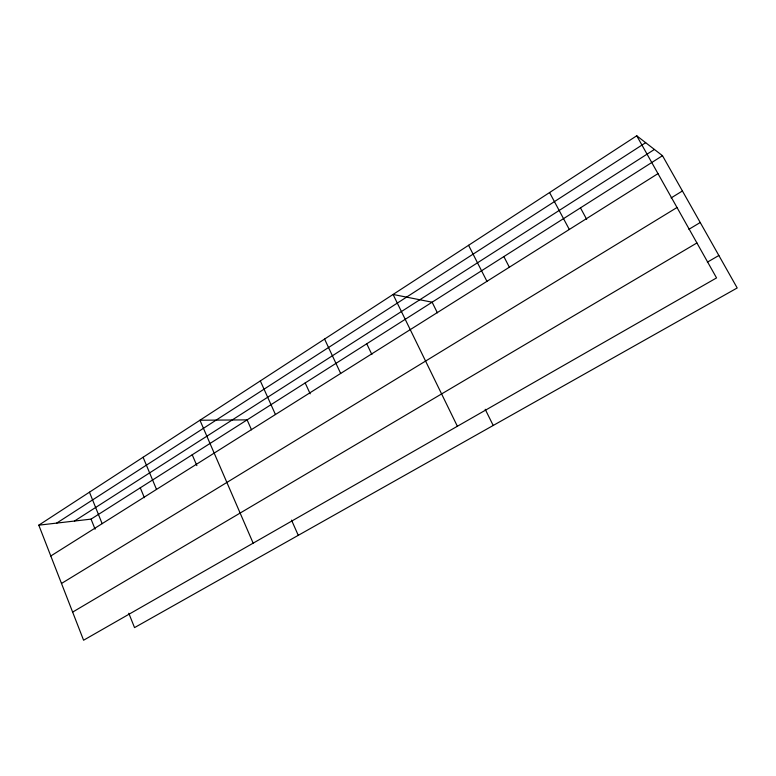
<?xml version="1.0" encoding="UTF-8"?>
<svg xmlns="http://www.w3.org/2000/svg" width="776" height="776" viewBox="0 0 776 776"><rect width="100%" height="100%" fill="white"/><g stroke="black" fill="none" stroke-linecap="round" stroke-linejoin="round"><path stroke-width="1.16" d="M636.737 135.781L716.549 277.915L83.585 640.219L38.8 525.168L636.737 135.781L662.491 155.695L737.2 287.964L134.539 627.609L128.787 613.263M56.697 523.102L645.661 142.687M74.457 521.045L654.41 149.448M38.8 525.168L91.054 519.125L662.491 155.695M50.799 555.985L657.99 173.62M671.095 197.948L682.414 190.974M61.488 583.465L677.012 207.502M688.894 229.308L700.233 222.518M72.643 612.099L696.916 242.956M707.353 262.172L718.857 255.488M580.467 207.861L586.675 219.346M549.573 192.545L569.312 229.463M503.857 256.584L509.298 267.119M468.568 245.294L486.95 281.329M437.392 312.835L432.125 302.204L393.083 294.453L457.374 426.266M485.194 409.291L493.216 425.471M366.757 343.787L371.879 354.535M324.581 339.063L340.674 373.45M305.181 382.937L310.187 393.82M260.329 380.909L275.441 414.52M251.511 429.817L247.107 419.874L199.946 420.233L253.16 543.161M291.524 520.133L298.265 535.343M192.225 454.785L196.852 465.6M143.094 457.258L156.51 489.413M140.281 487.813L144.385 497.707M89.463 492.178L102.141 523.654M91.054 519.125L95.089 529.193"/></g></svg>
